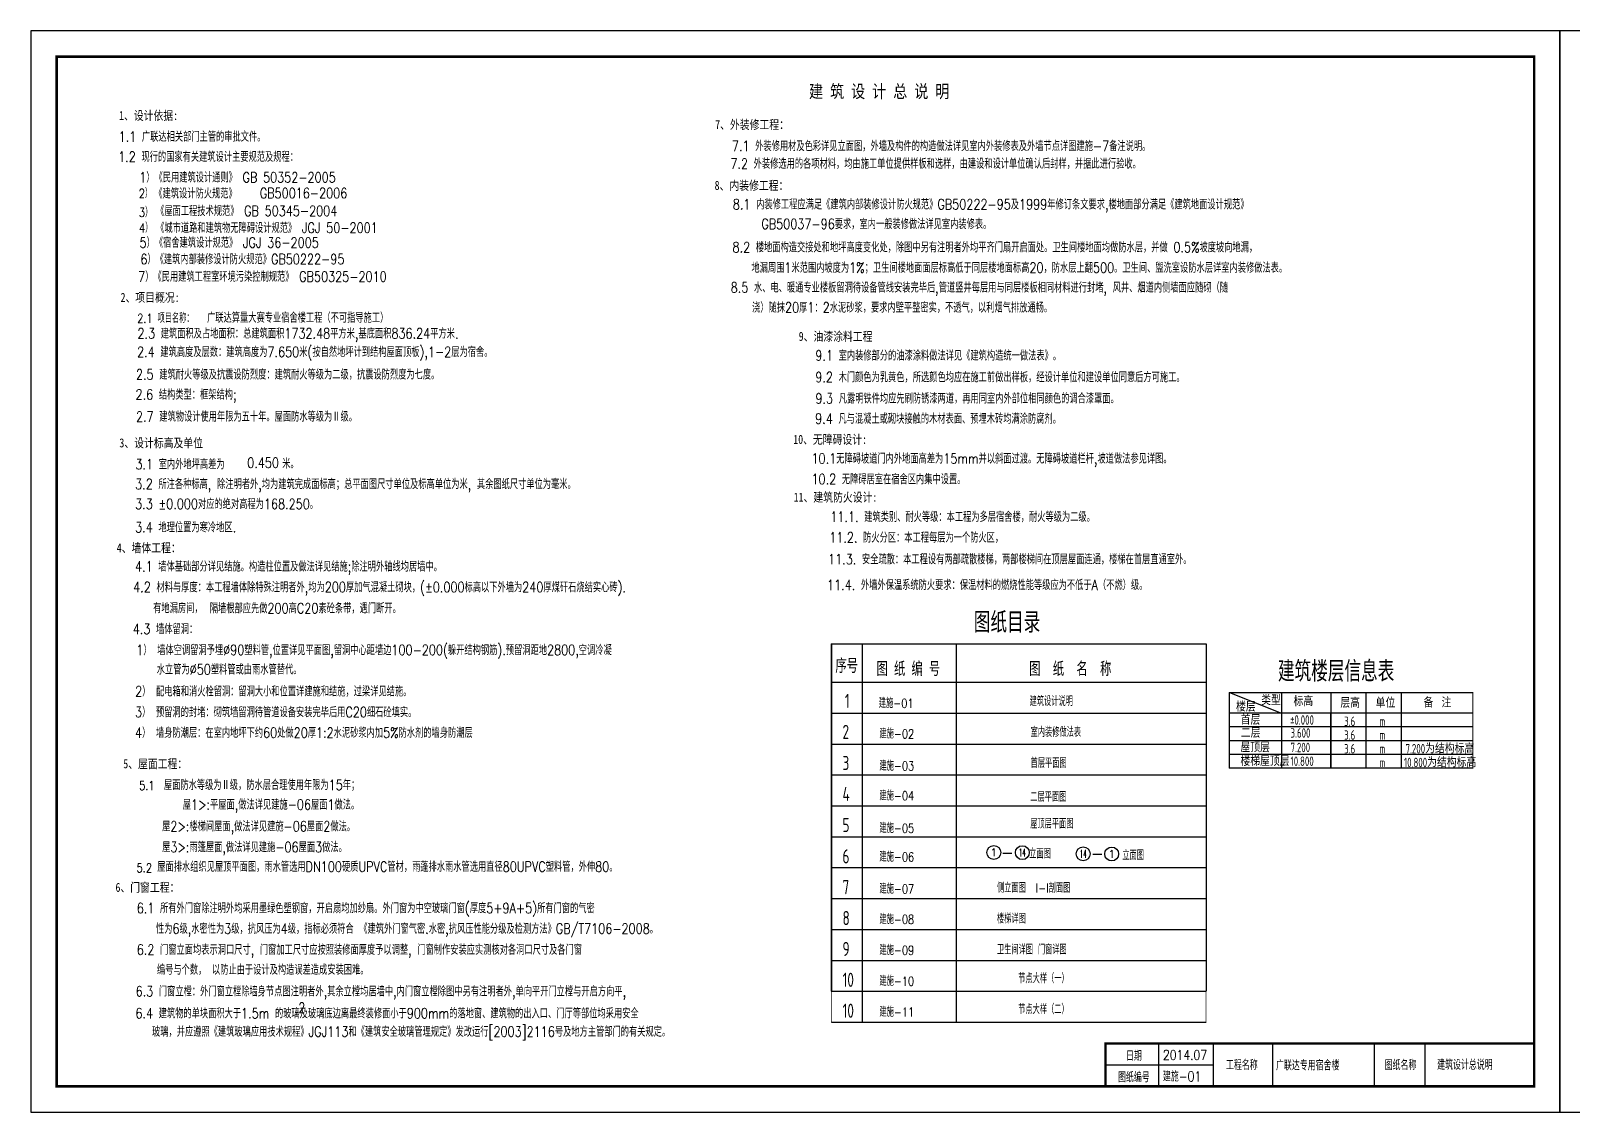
# Model space of a CAD drawing. Extents: x -105837 to 547563, y 466041 to 508041.
# Drawn here: x -105837 to -45962, y 466041 to 508041 of the extents above; entities that cross this region are included whole.
import ezdxf
from ezdxf.enums import TextEntityAlignment as Align

# ---------------------------------------------------------------- set-up
doc = ezdxf.new("R2010")
doc.units = 0
doc.header["$LTSCALE"] = 1000
doc.header["$MEASUREMENT"] = 0
doc.layers.get('0').update_dxf_attribs({"linetype": 'CONTINUOUS'})
for name, color, linetype in [('AXIS', 3, 'CONTINUOUS'), ('AXIS_TEXT', 7, 'CONTINUOUS'), ('COLUMN', 4, 'CONTINUOUS'), ('D1', 8, 'CONTINUOUS'), ('DIM1', 3, 'CONTINUOUS'), ('PUB_TITLE', 4, 'CONTINUOUS'), ('TEXT', 7, 'CONTINUOUS'), ('图框', 4, 'CONTINUOUS'), ('文字', 7, 'CONTINUOUS')]:
    doc.layers.add(name, color=color, linetype=linetype)
doc.styles.add('1', font='ros1.shx', dxfattribs={"width": 0.7, "bigfont": 'hztxt.shx'})
doc.styles.add('COMPLEX', font='COMPLEX.shx')
doc.styles.add('y', font='simhei.ttf', dxfattribs={"width": 0.8})
doc.styles.add('国标仿宋', font='SIMPLEX.shx', dxfattribs={"width": 0.75, "bigfont": 'gbhzfs.shx'})
doc.styles.add('探索者', font='tssdeng.shx', dxfattribs={"bigfont": 'tssdchn.shx'})

# ---------------------------------------------------------------- blocks, each defined once
blk = doc.blocks.new('_axiso')
blk.add_circle((0, 0), 0.5)
at = {"layer": 'AXIS_TEXT', "style": 'COMPLEX', "width": 1.041667}
blk.add_attdef('A', text='', height=0.56, dxfattribs=at).set_placement((-0.25, -0.28), (0.25, -0.28), align=Align.FIT)

msp = doc.modelspace()

# ---------------------------------------------------------------- linework, layer by layer
at = {"layer": 'COLUMN', "color": 7}
for p, q in [((-68077.23669, 476102.37467), (-67724.50209, 476102.37467)), ((-64581.32022, 476067.61583), (-64228.58562, 476067.61583))]:
    msp.add_line(p, q, dxfattribs=at)
at = {"layer": 'D1', "color": 4, "linetype": 'Continuous', "const_width": 25}
msp.add_lwpolyline([(-60184.80493, 469537.66864), (-74739.45198, 469537.66864), (-74739.45198, 484237.66864), (-60184.80493, 484237.66864)], close=True, dxfattribs=at)
at = {"layer": 'D1', "color": 4, "linetype": 'Continuous'}
msp.add_lwpolyline([(-74739.45198, 470737.66864), (-74739.45198, 484237.66864), (-60184.80493, 484237.66864)], dxfattribs=at)
at = {"layer": 'DIM1', "color": 7, "linetype": 'Continuous'}
for p, q in [((-74739.45198, 484237.66864), (-60184.80493, 484237.66864)), ((-74739.45198, 482737.66864), (-60184.80493, 482737.66864)), ((-74739.45198, 481537.66864), (-60184.80493, 481537.66864)), ((-74739.45198, 480337.66864), (-60184.80493, 480337.66864)), ((-74739.45198, 479137.66864), (-60184.80493, 479137.66864)), ((-74739.45198, 477937.66864), (-60184.80493, 477937.66864)), ((-74739.45198, 476737.66864), (-60184.80493, 476737.66864)), ((-74739.45198, 475537.66864), (-60184.80493, 475537.66864)), ((-74739.45198, 474337.66864), (-60184.80493, 474337.66864)), ((-74739.45198, 473137.66864), (-60184.80493, 473137.66864)), ((-74739.45198, 473137.66864), (-60184.80493, 473137.66864)), ((-74739.45198, 471937.66864), (-60184.80493, 471937.66864)), ((-74739.45198, 470737.66864), (-60184.80493, 470737.66864)), ((-74739.45198, 470737.66864), (-60184.80493, 470737.66864)), ((-74739.45198, 469537.66864), (-60184.80493, 469537.66864))]:
    msp.add_line(p, q, dxfattribs=at)
at = {"layer": 'PUB_TITLE'}
for points in [[(-105836.98424, 466040.74173), (-46436.98424, 466040.74173), (-46436.98424, 508040.74173), (-105836.98424, 508040.74173)], [(-46436.98424, 466040.74173), (12963.01576, 466040.74173), (12963.01576, 508040.74173), (-46436.98424, 508040.74173)]]:
    msp.add_lwpolyline(points, close=True, dxfattribs=at)
at = {"layer": 'PUB_TITLE', "const_width": 100}
msp.add_lwpolyline([(-104836.98424, 467040.74173), (-47436.98424, 467040.74173), (-47436.98424, 507040.74173), (-104836.98424, 507040.74173)], close=True, dxfattribs=at)
at = {"layer": 'TEXT'}
for p, q in [((-74739.45198, 484237.66864), (-74739.45198, 470737.66864)), ((-73539.45198, 484237.66864), (-73539.45198, 469537.66864)), ((-69894.81031, 484237.66864), (-69894.81031, 469537.66864)), ((-60184.80493, 484237.66864), (-60184.80493, 470737.66864)), ((-59273.00332, 482336.78124), (-53549.12705, 482336.78124)), ((-59273.00332, 479401.98124), (-59273.00332, 482336.78124)), ((-59273.00332, 482336.78124), (-57249.98181, 481536.38124)), ((-57249.98181, 482336.78124), (-57249.98181, 481536.38124)), ((-55342.02305, 482336.78124), (-52340.52305, 482336.78124)), ((-55342.02305, 482336.78124), (-55342.02305, 481536.38124)), ((-55342.02305, 482336.78124), (-55342.02305, 481536.38124)), ((-55342.02305, 482336.78124), (-55342.02305, 481536.38124)), ((-55342.02305, 482336.78124), (-55342.02305, 481536.38124)), ((-53972.53465, 482336.78124), (-53972.53465, 479401.98124)), ((-52863.86517, 482336.78124), (-49819.45851, 482336.78124)), ((-52603.04624, 482336.78124), (-52603.04624, 479401.98124)), ((-49819.45851, 481536.38124), (-59273.00332, 481536.38124)), ((-57249.98181, 481536.38124), (-57249.98181, 481088.15724)), ((-57249.98181, 481536.38124), (-57249.98181, 479401.98124)), ((-55342.02305, 481536.38124), (-55342.02305, 481088.15724)), ((-55342.02305, 481088.15724), (-55342.02305, 481536.38124)), ((-55342.02305, 481088.15724), (-55342.02305, 481536.38124)), ((-55342.02305, 480554.55724), (-55342.02305, 481536.38124)), ((-49819.45851, 481002.78124), (-59273.00332, 481002.78124)), ((-55342.02305, 481088.15724), (-55342.02305, 480639.93324)), ((-55342.02305, 480639.93324), (-55342.02305, 481088.15724)), ((-55342.02305, 480639.93324), (-55342.02305, 481088.15724)), ((-55342.02305, 480639.93324), (-55342.02305, 481088.15724)), ((-49819.45851, 480469.18124), (-59273.00332, 480469.18124)), ((-57249.98181, 480639.93324), (-57249.98181, 479401.98124)), ((-55342.02305, 480639.93324), (-55342.02305, 479401.98124)), ((-55342.02305, 479401.98124), (-55342.02305, 480639.93324)), ((-55342.02305, 479401.98124), (-55342.02305, 480639.93324)), ((-55342.02305, 479401.98124), (-55342.02305, 480639.93324)), ((-49819.45851, 479935.58124), (-59273.00332, 479935.58124)), ((-57249.98181, 479658.10924), (-57249.98181, 479401.98124)), ((-55342.02305, 479658.10924), (-55342.02305, 479401.98124)), ((-55342.02305, 479401.98124), (-55342.02305, 479658.10924)), ((-55342.02305, 479401.98124), (-55342.02305, 479658.10924)), ((-55342.02305, 479401.98124), (-55342.02305, 479658.10924)), ((-49819.45851, 479401.98124), (-59273.00332, 479401.98124))]:
    msp.add_line(p, q, dxfattribs=at)
at = {"layer": '图框'}
for points, const_width in [([(-59273.00332, 482336.78124), (-59273.00332, 482336.78124), (-59273.00332, 479401.98124), (-49819.45851, 479401.98124), (-49819.45851, 482336.78124), (-59273.00332, 482336.78124), (-59273.00332, 482336.78124), (-59273.00332, 479401.98124)], 40), ([(-59273.00332, 479401.98124), (-59273.00332, 482336.78124), (-49819.45851, 482336.78124), (-49819.45851, 479401.98124)], 16.6675)]:
    msp.add_lwpolyline(points, dxfattribs=dict(at, const_width=const_width))
at = {"layer": '文字'}
for p, q in [((-62027.14399, 468703.94173), (-62027.14399, 467040.74173)), ((-59901.94399, 468703.94173), (-59901.94399, 467040.74173)), ((-57600.76496, 468703.94173), (-57600.76496, 467040.74173)), ((-53654.79641, 468703.94173), (-53654.79641, 467040.74173)), ((-51690.47103, 468703.94173), (-51690.47103, 467040.74173)), ((-59901.94399, 467872.34173), (-64091.46163, 467872.34173))]:
    msp.add_line(p, q, dxfattribs=at)
at = {"layer": '文字', "const_width": 92.4}
msp.add_lwpolyline([(-64091.46163, 468703.94173), (-64091.46163, 467040.74173), (-47436.98424, 467040.74173), (-47436.98424, 468703.94173)], close=True, dxfattribs=at)

# ---------------------------------------------------------------- block references
at = {"layer": 'AXIS'}
ref = msp.add_blockref('_axiso', (-68428.19786, 476129.03487, 289.97426), dxfattribs=dict(at, xscale=539.1360000000001, yscale=539.1360000000001, zscale=539.1360000000001))
ref.add_attrib('A', '1', dxfattribs={"layer": 'AXIS_TEXT', "height": 301.91616, "style": 'COMPLEX', "width": 2.083333}).set_placement((-68562.98186, 475978.07679, 289.97426), (-68293.41386, 475978.07679, 289.97426), align=Align.FIT)
ref = msp.add_blockref('_axiso', (-67319.85376, 476122.23162, 289.97426), dxfattribs=dict(at, xscale=539.1360000000001, yscale=539.1360000000001, zscale=539.1360000000001))
ref.add_attrib('A', '14', dxfattribs={"layer": 'AXIS_TEXT', "height": 301.91616, "style": 'COMPLEX', "width": 0.604839}).set_placement((-67454.63776, 475971.27354, 289.97426), (-67185.06976, 475971.27354, 289.97426), align=Align.FIT)
ref = msp.add_blockref('_axiso', (-64957.61384, 476076.10936, 289.97426), dxfattribs=dict(at, xscale=539.1360000000001, yscale=539.1360000000001, zscale=539.1360000000001))
ref.add_attrib('A', '14', dxfattribs={"layer": 'AXIS_TEXT', "height": 301.91616, "style": 'COMPLEX', "width": 0.604839}).set_placement((-65092.39784, 475925.15128, 289.97426), (-64822.82984, 475925.15128, 289.97426), align=Align.FIT)
ref = msp.add_blockref('_axiso', (-63849.26974, 476069.3061, 289.97426), dxfattribs=dict(at, xscale=539.1360000000001, yscale=539.1360000000001, zscale=539.1360000000001))
ref.add_attrib('A', '1', dxfattribs={"layer": 'AXIS_TEXT', "height": 301.91616, "style": 'COMPLEX', "width": 2.083333}).set_placement((-63984.05374, 475918.34802, 289.97426), (-63714.48574, 475918.34802, 289.97426), align=Align.FIT)

# ---------------------------------------------------------------- texts
at = {"color": 7, "linetype": 'Continuous', "style": 'y', "width": 0.8}
for s, height, p in [('建 筑 设 计 总 说 明 ', 500, (-75607.82945, 505440.89606, -1134.83707)), ('1、设计依据:', 350, (-102407.55835, 504579.13594, -1134.83707)), ('7、外装修工程：', 350, (-79251.51245, 504225.39908, -61733190.5237)), ('8、内装修工程：', 350, (-79273.92786, 501862.19756, -61733190.5237)), ('2、项目概况:', 350, (-102348.72926, 497511.49021, -1134.83707)), ('9、油漆涂料工程', 350, (-76006.51016, 495998.30026, -1134.83707)), ('3、设计标高及单位', 350, (-102395.29404, 491861.8766, -1134.83707)), ('10、无障碍设计:', 350, (-76217.58626, 491998.23059, 61730920.84957)), ('11、建筑防火设计:', 350, (-76201.39696, 489751.92278, 61730920.84957)), ('4、墙体工程：', 350, (-102497.10513, 487787.04275, -61733190.5237)), ('5、屋面工程：', 350, (-102244.87255, 479398.73927, -1134.83707)), ('6、门窗工程：', 350, (-102547.41412, 474598.52766, -61733190.5237))]:
    msp.add_text(s, height=height, dxfattribs=at).set_placement(p)
at = {"style": '探索者', "width": 0.85}
for s, p in [('图纸目录 ', (-69205.8916, 484664.05018)), ('建筑楼层信息表', (-57392.23754, 482763.16277))]:
    msp.add_text(s, height=800, dxfattribs=at).set_placement(p)
at = {"layer": 'TEXT', "style": '1', "width": 0.8}
for s, height, p in [('序号', 550, (-74582.47429, 483100.8434)), ('图 纸 编 号', 550, (-72985.28598, 482980.31616)), ('图  纸  名  称', 550, (-67054.85419, 482980.31616)), ('1', 550, (-74215.10644, 481739.39064)), ('楼层', 366.685, (-59019.9798, 481600.98052)), ('类型', 366.685, (-58042.35511, 481852.04407)), ('标高', 366.685, (-56787.78492, 481811.99955)), ('层高', 366.685, (-54964.76768, 481749.53413)), ('单位', 366.685, (-53595.27928, 481749.53413)), ('备  注', 366.685, (-51736.30886, 481760.36388)), ('首层', 366.685, (-58837.41453, 481089.43899)), ('±0.000', 366.685, (-56921.94447, 481089.43899)), ('3.6', 366.685, (-54820.06638, 481040.2618)), ('2', 550, (-74307.09994, 480533.67753)), ('二层', 366.685, (-58833.45785, 480585.63505)), ('3.600', 366.685, (-56902.66918, 480585.63505)), ('3.6', 366.685, (-54820.06638, 480506.6618)), ('m', 366.685, (-53450.57798, 481040.2618)), ('屋顶层', 366.685, (-58847.85136, 480022.45391)), ('7.200', 366.685, (-56902.66918, 480022.45391)), ('3.6', 366.685, (-54820.06638, 479973.0618)), ('m', 366.685, (-53450.57798, 480506.6618)), ('m', 366.685, (-53450.57798, 479973.0618)), ('7.200为结构标高', 366.685, (-52435.69954, 479973.0618)), ('3', 550, (-74307.09994, 479327.17919)), ('楼梯屋顶层', 366.685, (-58847.85136, 479488.85391)), ('10.800', 366.685, (-56902.66918, 479488.85391)), ('m', 366.685, (-53450.57798, 479439.4618)), ('10.800为结构标高', 366.685, (-52497.16265, 479439.4618)), ('4', 550, (-74307.09994, 478126.02094)), ('5', 550, (-74307.09994, 476919.52282)), ('6', 550, (-74307.09994, 475703.43)), ('7', 550, (-74307.09994, 474506.52636)), ('8', 550, (-74307.09994, 473306.52636)), ('9', 550, (-74307.09994, 472106.52636)), ('10', 550, (-74307.09994, 470906.52636)), ('10', 550, (-74307.09994, 469706.52636))]:
    msp.add_text(s, height=height, dxfattribs=at).set_placement(p)
at = {"layer": '文字', "style": '国标仿宋', "width": 0.8}
for s, height, p in [('1.1 广联达相关部门主管的审批文件。', 400, (-102427.32751, 503731.51209, -1134.83707)), (' 7.1 外装修用材及色彩详见立面图，外墙及构件的构造做法详见室内外装修表及外墙节点详图建施-7备注说明。', 400, (-78824.01143, 503368.27073, -61733190.5237)), ('1.2 现行的国家有关建筑设计主要规范及规程：', 400, (-102445.79239, 502950.86447, -1134.83707)), ('7.2 外装修选用的各项材料，均由施工单位提供样板和选样，由建设和设计单位确认后封样，并据此进行验收。', 400, (-78663.11687, 502684.60708, -1134.83707)), ('1）《民用建筑设计通则》 GB 50352-2005', 400, (-101625.38406, 502150.59912, -1134.83707)), ('2）', 350, (-101644.8376, 501548.86469, -1134.83707)), ('《建筑设计防火规范》  ', 400, (-101038.24115, 501528.45149, -1290.6704)), (' GB50016-2006', 400, (-97163.57583, 501538.7809, -1290.6704)), ('3）', 350, (-101637.73057, 500812.88061, -1134.83707)), ('《屋面工程技术规范》 GB 50345-2004', 400, (-100970.32957, 500847.67852, -1134.83707)), ('8.1 内装修工程应满足《建筑内部装修设计防火规范》GB50222-95及1999年修订条文要求,楼地面部分满足《建筑地面设计规范》', 400, (-78566.27307, 501103.44026, -61733190.5237)), ('4）', 350, (-101634.95297, 500207.7936, -1134.83707)), ('《城市道路和建筑物无障碍设计规范》 JGJ 50-2001', 400, (-100967.43, 500190.3195, -1134.83707)), ('GB50037-96要求，室内一般装修做法详见室内装修表。', 400, (-77459.54099, 500338.80293, -61733190.5237)), ('5）《宿舍建筑设计规范》 JGJ 36-2005', 400, (-101612.73846, 499615.94692, -1134.83707)), (' 6）《建筑内部装修设计防火规范》GB50222-95 ', 400, (-101801.52037, 498974.77089, -1134.83707)), ('8.2 楼地面构造交接处和地坪高度变化处，除图中另有注明者外均平齐门扇开启面处。卫生间楼地面均做防水层，并做 0.5%%%坡度坡向地漏，', 400, (-78578.94347, 499436.67365, -61733190.5237)), ('地漏周围1米范围内坡度为1%%%；卫生间楼地面面层标高低于同层楼地面标高20，防水层上翻500。卫生间、盥洗室设防水层详室内装修做法表。', 400, (-77843.34467, 498641.71846, -61733190.5237)), ('7）《民用建筑工程室环境污染控制规范》 GB50325-2010 ', 400, (-101667.68226, 498294.65939, -1134.83707)), ('8.5 水、电、暖通专业楼板留洞待设备管线安装完毕后,管道竖井每层用与同层楼板相同材料进行封堵, 风井、烟道内侧墙面应随砌（随', 400, (-78650.38215, 497874.63792, -44897175.33644)), ('2.1 项目名称：', 350, (-101704.8053, 496698.8256, -1134.83707)), ('广联达算量大赛专业宿舍楼工程（不可指导施工）', 400, (-98989.93255, 496701.22424, -1290.6704)), ('浇）随抹20厚1：2水泥砂浆，要求内壁平整密实，不透气，以利烟气排放通畅。', 400, (-77819.14998, 497095.85313, -44897175.33644)), (' 2.3 建筑面积及占地面积：总建筑面积1732.48平方米,基底面积836.24平方米.', 400, (-101914.6925, 496088.97224, -1134.83707)), ('2.4 建筑高度及层数：建筑高度为7.650米(按自然地坪计到结构屋面顶板),1-2层为宿舍。', 400, (-101710.78948, 495371.58183, -1134.83707)), ('9.1 室内装修部分的油漆涂料做法详见《建筑构造统一做法表》。', 400, (-75362.767, 495231.66022, -1134.83707)), ('2.5 建筑耐火等级及抗震设防烈度：建筑耐火等级为二级，抗震设防烈度为七度。', 400, (-101752.51083, 494496.4256, -1134.83707)), ('9.2 木门颜色为乳黄色，所选颜色均应在施工前做出样板，经设计单位和建设单位同意后方可施工。', 400, (-75362.767, 494392.27788, -1134.83707)), ('2.6 结构类型：框架结构;', 400, (-101768.35538, 493715.61168, -1134.83707)), ('9.3 凡露明铁件均应先刷防锈漆两道，再用同室内外部位相同颜色的调合漆罩面。', 400, (-75359.4988, 493565.22426, -1134.83707)), ('2.7 建筑物设计使用年限为五十年。屋面防水等级为Ⅱ级。   ', 400, (-101751.37009, 492859.38095, -1134.83707)), ('9.4 凡与混凝土或砌块接触的木材表面、预埋木砖均满涂防腐剂。', 400, (-75368.92235, 492777.93832, -56121185.46128)), ('10.1无障碍坡道门内外地面高差为15mm并以斜面过渡。无障碍坡道栏杆,坡道做法参见详图。 ', 400, (-75511.73304, 491229.94243, 123462976.5362)), ('3.1 室内外地坪高差为', 400, (-101774.10916, 491009.53651, -1134.83707)), ('0.450', 400, (-97430.9693, 491064.58644, -1134.83707)), ('米。', 400, (-96071.148, 491037.0618, -1134.83707)), ('3.2 所注各种标高, 除注明者外,均为建筑完成面标高；总平面图尺寸单位及标高单位为米, 其余图纸尺寸单位为毫米。', 400, (-101784.4003, 490238.87089, -1134.83707)), ('10.2 无障碍居室在宿舍区内集中设置。', 400, (-75511.73304, 490429.94243, 123462976.5362)), ('3.3 %%P0.000对应的绝对高程为168.250。', 400, (-101784.4003, 489465.9385, -1134.83707)), ('11.1. 建筑类别、耐火等级：本工程为多层宿舍楼，耐火等级为二级。', 400, (-74779.53721, 488965.54037, 61729786.0125)), ('3.4 地理位置为寒冷地区.', 400, (-101784.4003, 488560.2167, -1134.83707)), ('11.2. 防火分区：本工程每层为一个防火区，', 400, (-74823.59416, 488163.46266, -2269.67413)), ('4.1 墙体基础部分详见结施。构造柱位置及做法详见结施;除注明外轴线均居墙中。', 400, (-101790.08859, 487038.50541, -61733190.5237)), ('11.3. 安全疏散：本工程设有两部疏散楼梯，两部楼梯间在顶层屋面连通，楼梯在首层直通室外。', 400, (-74867.25357, 487320.05848, -2269.67413)), ('4.2 材料与厚度：本工程墙体除特殊注明者外,均为200厚加气混凝土砌块，(%%P0.000标高以下外墙为240厚煤矸石烧结实心砖).', 400, (-101861.6052, 486233.40444, -61733190.5237)), ('11.4. 外墙外保温系统防火要求：保温材料的燃烧性能等级应为不低于A（不燃）级。', 400, (-74905.55345, 486321.55608, -2269.67413)), ('有地漏房间，', 400, (-101084.15543, 485420.76205, -61733190.5237)), ('隔墙根部应先做200高C20素砼条带，遇门断开。', 400, (-98884.09212, 485415.41233, -61733190.5237)), ('4.3 墙体留洞：', 400, (-101876.55312, 484608.58335, -61733190.5237)), ('1） 墙体空调留洞予埋∅90塑料管,位置详见平面图,留洞中心距墙边100-200(躲开结构钢筋).预留洞距地2800,空调冷凝', 400, (-101739.32087, 483792.21741, -61733190.5237)), ('水立管为∅50塑料管或由雨水管替代。', 400, (-100946.44317, 483039.4482, -1134.83707)), ('2） 配电箱和消火栓留洞：留洞大小和位置详建施和结施，过梁详见结施。', 400, (-101786.03343, 482187.27499, -61733190.5237)), ('建施-01', 350, (-72897.49075, 481745.91377)), ('建筑设计说明 ', 350, (-67036.5486, 481819.28803)), ('3） 预留洞的封堵：砌筑墙留洞待管道设备安装完毕后用C20细石砼填实。', 400, (-101790.08859, 481380.7417, -61733190.5237)), ('4） 墙身防潮层：在室内地坪下约60处做20厚1:2水泥砂浆内加5%防水剂的墙身防潮层', 400, (-101790.08859, 480580.7417, -61733190.5237)), ('建施-02', 350, (-72872.19671, 480560.34357)), ('室内装修做法表', 350, (-66999.29462, 480617.13993)), ('建施-03', 350, (-72872.19671, 479310.75618)), ('首层平面图', 350, (-66999.29462, 479417.13993)), ('5.1 ', 350, (-101630.44929, 478553.4986, -1134.83707)), ('屋面防水等级为Ⅱ级，防水层合理使用年限为15年；', 400, (-100667.94929, 478553.4986, -1134.83707)), ('建施-04', 350, (-72872.19671, 478152.68698)), ('二层平面图', 350, (-67011.54936, 478100.033)), ('屋2>:楼梯间屋面,做法详见建施-06屋面2做法。', 400, (-100737.52619, 476943.34312, -1290.6704)), ('建施-05', 350, (-72872.19671, 476892.36282)), ('屋顶层平面图', 350, (-67015.33096, 477061.56879)), ('屋3>:雨篷屋面,做法详见建施-06屋面3做法。', 400, (-100737.52619, 476138.54796, -1290.6704)), ('建施-06', 350, (-72872.19671, 475777.43971)), ('立面图', 350, (-67054.67752, 475894.51454)), ('立面图', 350, (-63432.46407, 475835.70841)), ('5.2', 350, (-101731.00477, 475355.17387, -1134.83707)), ('屋面排水组织见屋顶平面图，雨水管选用DN100硬质UPVC管材，雨蓬排水雨水管选用直径80UPVC塑料管，外伸80。', 400, (-100924.44365, 475376.08486, -1290.6704)), ('建施-07', 350, (-72872.19671, 474535.76171)), ('侧立面图  I-I剖面图   ', 350, (-68307.09509, 474570.00414)), ('6.1 所有外门窗除注明外均采用墨绿色塑钢窗，开启扇均加纱扇。外门窗为中空玻璃门窗(厚度5+9A+5)所有门窗的气密', 400, (-101722.38148, 473768.89969, -61733190.5237)), ('建施-08', 350, (-72872.19671, 473352.87872)), ('楼梯详图  ', 350, (-68307.09509, 473370.00414)), ('性为6级,水密性为3级，抗风压为4级，指标必须符合 《建筑外门窗气密.水密,抗风压性能分级及检测方法》GB/T7106-2008。', 400, (-100975.59204, 472968.89969, -61733190.5237)), ('6.2 门窗立面均表示洞口尺寸, 门窗加工尺寸应按照装修面厚度予以调整, 门窗制作安装应实测核对各洞口尺寸及各门窗', 400, (-101721.92513, 472152.87524, -61733190.5237)), ('建施-09', 350, (-72872.19671, 472152.87872)), ('卫生间详图 门窗详图', 350, (-68307.09509, 472170.00414)), ('编号与个数， 以防止由于设计及构造误差造成安装困难。', 400, (-100938.93047, 471377.38807, -61733190.5237)), ('建施-10', 350, (-72872.19671, 470952.87872)), ('节点大样（一）', 350, (-67480.15646, 471052.35563)), ('6.3 门窗立樘：外门窗立樘除墙身节点图注明者外,其余立樘均居墙中,内门窗立樘除图中另有注明者外,单向平开门立樘与开启方向平,', 400, (-101766.74527, 470536.51977, -61733190.5237)), ('6.4 建筑物的单块面积大于1.5m 的玻璃及玻璃底边离最终装修面小于900mm的落地窗、建筑物的出入口、门厅等部位均采用安全', 400, (-101774.00579, 469681.78143, -61733190.5237)), ('2', 400, (-95446.29546, 469894.71207, -1228.33707)), ('建施-11', 350, (-72872.19671, 469752.87872)), ('节点大样（二）', 350, (-67480.15646, 469852.35563)), ('玻璃，并应遵照《建筑玻璃应用技术规程》JGJ113和《建筑安全玻璃管理规定》发改运行[2003]2116号及地方主管部门的有关规定。', 400, (-101128.31752, 468970.33932, -1321.83707)), ('2014.07', 385, (-61859.26737, 468069.67468)), ('建施-01', 385, (-61859.26737, 467238.07468)), ('广联达专用宿舍楼', 385, (-57466.54673, 467663.7237)), ('建筑设计总说明', 385, (-51206.83687, 467686.89994))]:
    msp.add_text(s, height=height, dxfattribs=at).set_placement(p)
msp.add_text('屋1>:平屋面,做法详见建施-06屋面1做法。', height=400, dxfattribs=at).set_placement((-96508.02033, 477950.4576, -1290.6704), align=Align.MIDDLE)
for s, p in [('日期', (-62989.4297, 468036.1241)), ('图纸编号', (-62989.4297, 467204.5241)), ('工程名称', (-58793.65704, 467675.97785)), ('图纸名称', (-52629.73688, 467674.49886))]:
    msp.add_text(s, height=385, dxfattribs=at).set_placement(p, align=Align.CENTER)

doc.saveas('drawing.dxf')
